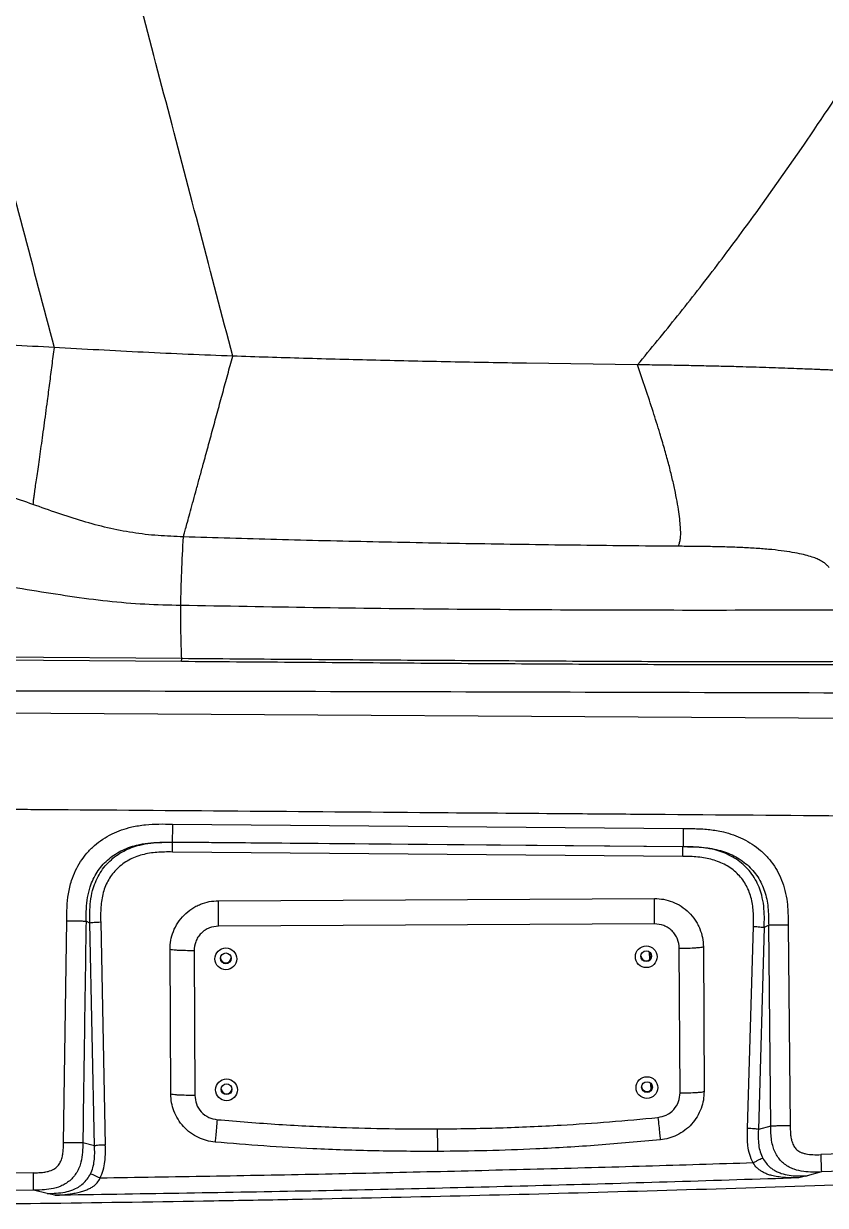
# Model space of a CAD drawing. Extents: x -50 to 17, y -20 to 123.
# Drawn here: x -9.62 to 2.58, y -1.83 to 16.16 of the extents above; entities that cross this region are included whole.
import ezdxf

# ---------------------------------------------------------------- set-up
doc = ezdxf.new("R2010")
doc.units = 0
doc.header["$MEASUREMENT"] = 0
doc.layers.add('GEOMETRY', color=2, linetype='Continuous', lineweight=25)

# ---------------------------------------------------------------- blocks, each defined once
blk = doc.blocks.new('2026 FREEFLOW AZURE')
at = {"layer": 'GEOMETRY'}
for p, q in [((17.97, -63.853), (18.697, -62.822)), ((16.165, -66.166), (14.475, -66.142)), ((9.224, -70.682), (4.613, -70.651)), ((9.227, -70.638), (4.617, -70.602)), ((9.224, -70.682), (9.227, -70.638)), ((19.756, -71.551), (6.153, -71.466)), ((9.086, -73.156), (16.861, -73.223)), ((9.084, -73.431), (16.858, -73.499)), ((9.087, -73.433), (9.084, -73.431)), ((16.855, -73.5), (9.087, -73.433)), ((16.858, -73.499), (16.855, -73.5)), ((16.853, -73.648), (9.086, -73.581)), ((9.786, -74.323), (16.424, -74.289)), ((7.428, -78.006), (7.477, -74.627)), ((7.831, -74.664), (7.771, -74.632)), ((7.901, -78.054), (7.831, -74.664)), ((7.994, -74.651), (8.064, -78.041)), ((16.426, -74.675), (9.787, -74.708)), ((17.84, -77.789), (17.929, -74.715)), ((18.093, -74.729), (18.005, -77.803)), ((18.162, -74.697), (18.093, -74.729)), ((18.193, -77.752), (18.162, -74.697)), ((18.459, -74.694), (18.49, -77.749)), ((9.061, -77.266), (9.05, -75.063)), ((9.415, -75.083), (9.427, -77.286)), ((16.344, -75.1), (16.346, -75.22)), ((16.355, -75.108), (16.356, -75.212)), ((16.813, -77.249), (16.802, -75.045)), ((17.168, -75.022), (17.179, -77.225)), ((16.365, -77.101), (16.366, -77.204)), ((16.376, -77.113), (16.376, -77.191)), ((18.193, -77.752), (18.005, -77.803)), ((7.901, -78.054), (7.722, -78.01)), ((19.534, -78.167), (18.955, -78.187)), ((6.969, -78.464), (6.384, -78.471)), ((18.722, -78.516), (18.62, -78.542)), ((18.722, -78.516), (18.746, -78.51)), ((18.964, -78.451), (18.746, -78.51)), ((19.544, -78.431), (18.964, -78.451)), ((6.973, -78.728), (6.387, -78.735)), ((7.18, -78.779), (6.973, -78.728)), ((7.297, -78.806), (7.18, -78.779))]:
    blk.add_line(p, q, dxfattribs=at)
for centre, radius in [((9.9, -75.208), 0.166), ((9.899, -75.2), 0.0819), ((16.299, -75.175), 0.166), ((16.299, -75.167), 0.0819), ((9.91, -77.2), 0.166), ((9.91, -77.192), 0.0819), ((16.309, -77.167), 0.166), ((16.31, -77.159), 0.0819)]:
    blk.add_circle(centre, radius, dxfattribs=at)
for centre, start, end in [((16.299, -75.154), 184.2434, 354.7637), ((9.899, -75.186), 184.2434, 354.7637), ((16.31, -77.146), 185.3174, 359.3176), ((9.91, -77.179), 184.2398, 354.7675)]:
    blk.add_arc(centre, 0.082, start, end, dxfattribs=at)
for points, knots in [([(0, 0), (0.2, 0), (1.2, 0), (3.8, -0.01), (7.8, -0.05), (12.283, -0.131), (16.448, -0.238), (19.868, -0.349), (22.86, -0.472), (24.742, -0.55), (25.942, -0.619), (26.46, -0.669), (26.975, -0.744), (27.482, -0.852), (28.013, -1.014), (28.561, -1.238), (29.121, -1.522), (29.656, -1.852), (30.162, -2.225), (30.633, -2.641), (31.068, -3.094), (31.464, -3.582), (31.817, -4.099), (32.121, -4.642), (32.364, -5.168), (32.552, -5.672), (32.692, -6.148), (32.8, -6.632), (32.881, -7.123), (32.976, -8.136), (33.057, -9.673), (33.147, -11.733), (33.205, -13.793), (33.25, -15.855), (33.301, -18.087), (33.347, -20.061), (33.387, -22.206), (33.416, -23.922), (33.439, -25.639), (33.459, -27.355), (33.488, -30.359), (33.51, -34.65), (33.514, -38.941), (33.512, -42.374), (33.506, -44.949), (33.494, -47.523), (33.475, -50.098), (33.439, -53.531), (33.374, -57.822), (33.275, -62.112), (33.172, -65.543), (33.077, -68.116), (33.005, -70.005), (32.937, -71.208), (32.889, -71.727), (32.817, -72.243), (32.715, -72.752), (32.564, -73.287), (32.354, -73.841), (32.084, -74.411), (31.769, -74.956), (31.409, -75.473), (31.006, -75.956), (30.564, -76.405), (30.085, -76.815), (29.608, -77.159), (29.143, -77.444), (28.696, -77.677), (28.233, -77.88), (27.759, -78.05), (27.271, -78.186), (26.772, -78.283), (26.264, -78.347), (25.753, -78.387), (25.241, -78.411), (24.728, -78.428), (23.356, -78.482), (22.156, -78.534), (21.126, -78.579)], [0, 0, 0, 0, 0.005165, 0.025824, 0.067143, 0.108463, 0.141599, 0.174735, 0.196825, 0.218915, 0.223384, 0.227868, 0.232345, 0.236808, 0.241259, 0.246652, 0.252064, 0.257477, 0.26287, 0.268262, 0.273674, 0.279085, 0.284477, 0.289814, 0.295151, 0.299409, 0.303679, 0.307955, 0.312231, 0.316492, 0.334233, 0.351976, 0.369722, 0.38747, 0.405216, 0.427379, 0.43846, 0.460622, 0.471703, 0.482785, 0.504947, 0.549272, 0.593597, 0.615759, 0.637922, 0.660084, 0.682247, 0.704409, 0.748736, 0.793062, 0.815225, 0.837388, 0.85955, 0.864025, 0.868513, 0.872996, 0.877466, 0.881926, 0.88733, 0.892753, 0.898176, 0.903579, 0.908986, 0.914412, 0.919839, 0.925246, 0.929573, 0.933916, 0.938263, 0.942603, 0.946927, 0.951323, 0.955721, 0.960131, 0.964551, 0.968972, 0.973383, 1, 1, 1, 1]), ([(0, -0.208), (1.316, -0.211), (3.953, -0.217), (7.913, -0.262), (11.88, -0.331), (15.688, -0.424), (19.331, -0.539), (21.853, -0.637), (23.417, -0.705), (24.026, -0.732), (24.639, -0.761), (25.264, -0.79), (25.845, -0.82), (26.378, -0.856), (26.854, -0.922), (27.324, -1.023), (27.787, -1.159), (28.271, -1.34), (28.773, -1.572), (29.287, -1.861), (29.776, -2.192), (30.236, -2.56), (30.664, -2.965), (31.059, -3.403), (31.416, -3.872), (31.735, -4.369), (32.012, -4.891), (32.248, -5.433), (32.44, -5.992), (32.579, -6.544), (32.673, -7.095), (32.721, -7.637), (32.753, -8.179), (32.777, -8.712), (32.801, -9.242), (32.824, -9.773), (32.859, -10.616), (32.903, -11.767), (32.968, -13.608), (33.036, -15.827), (33.12, -19.106), (33.198, -23.066), (33.259, -27.727), (33.293, -32.405), (33.306, -37.094), (33.306, -41.782), (33.294, -46.471), (33.26, -51.162), (33.207, -55.22), (33.145, -58.645), (33.082, -61.447), (33.004, -64.254), (32.911, -67.074), (32.827, -69.154), (32.768, -70.492), (32.738, -71.083), (32.697, -71.675), (32.614, -72.264), (32.482, -72.839), (32.303, -73.401), (32.08, -73.943), (31.817, -74.468), (31.511, -74.969), (31.165, -75.446), (30.78, -75.894), (30.361, -76.308), (29.91, -76.688), (29.43, -77.029), (28.924, -77.329), (28.395, -77.588), (27.847, -77.805), (27.307, -77.964), (26.783, -78.072), (26.281, -78.133), (25.772, -78.164), (25.263, -78.191), (24.755, -78.215), (24.254, -78.238), (23.92, -78.253), (23.753, -78.261)], [0, 0, 0, 0, 0.034975, 0.070062, 0.105239, 0.140413, 0.171289, 0.202076, 0.207489, 0.212892, 0.218283, 0.2238, 0.229514, 0.233745, 0.237996, 0.242255, 0.246524, 0.250789, 0.255985, 0.261212, 0.26643, 0.271646, 0.276863, 0.28208, 0.287298, 0.292517, 0.297737, 0.303, 0.308209, 0.31342, 0.318099, 0.323062, 0.327854, 0.332542, 0.337239, 0.341947, 0.346668, 0.359651, 0.372571, 0.395618, 0.418635, 0.459724, 0.500891, 0.542493, 0.584052, 0.625473, 0.667076, 0.70867, 0.750118, 0.774913, 0.799719, 0.824588, 0.849529, 0.874703, 0.879904, 0.885108, 0.890443, 0.895674, 0.900889, 0.906104, 0.911319, 0.916463, 0.921681, 0.926901, 0.932118, 0.937335, 0.942552, 0.947769, 0.952975, 0.95817, 0.963395, 0.968628, 0.973105, 0.977578, 0.982078, 0.986651, 0.991124, 0.995571, 1, 1, 1, 1]), ([(0, -0.467), (1.318, -0.47), (3.958, -0.476), (7.923, -0.521), (11.895, -0.591), (15.708, -0.684), (19.354, -0.799), (21.82, -0.895), (23.269, -0.958), (23.71, -0.977), (24.148, -0.997), (24.573, -1.017), (24.993, -1.037), (25.421, -1.057), (25.874, -1.082), (26.335, -1.113), (26.798, -1.175), (27.252, -1.272), (27.698, -1.402), (28.165, -1.577), (28.651, -1.801), (29.148, -2.08), (29.62, -2.399), (30.064, -2.755), (30.478, -3.146), (30.859, -3.569), (31.204, -4.022), (31.511, -4.5), (31.778, -5.004), (32.005, -5.526), (32.191, -6.064), (32.325, -6.597), (32.415, -7.127), (32.462, -7.648), (32.493, -8.179), (32.518, -8.715), (32.542, -9.251), (32.565, -9.787), (32.593, -10.467), (32.626, -11.292), (32.661, -12.262), (32.714, -13.775), (32.777, -15.833), (32.861, -19.117), (32.939, -23.085), (32.997, -27.53), (33.03, -31.771), (33.044, -35.79), (33.047, -39.801), (33.043, -43.8), (33.026, -47.812), (32.992, -51.825), (32.941, -55.67), (32.872, -59.342), (32.787, -62.85), (32.679, -66.364), (32.578, -68.912), (32.509, -70.481), (32.479, -71.07), (32.439, -71.645), (32.36, -72.211), (32.233, -72.766), (32.061, -73.309), (31.845, -73.834), (31.59, -74.342), (31.294, -74.827), (30.96, -75.287), (30.588, -75.719), (30.183, -76.119), (29.748, -76.485), (29.284, -76.814), (28.795, -77.104), (28.285, -77.353), (27.756, -77.562), (27.237, -77.714), (26.733, -77.817), (26.244, -77.876), (25.746, -77.906), (25.244, -77.932), (24.742, -77.956), (24.243, -77.979), (23.909, -77.994), (23.742, -78.002)], [0, 0, 0, 0, 0.03527, 0.070652, 0.106128, 0.141599, 0.172731, 0.203759, 0.20765, 0.211535, 0.21558, 0.219378, 0.222919, 0.226854, 0.230847, 0.235057, 0.239207, 0.243337, 0.247474, 0.25162, 0.256695, 0.261774, 0.26685, 0.271924, 0.276999, 0.282072, 0.28714, 0.292209, 0.297275, 0.302376, 0.307435, 0.312498, 0.31707, 0.32179, 0.326508, 0.331303, 0.336135, 0.340869, 0.345665, 0.354357, 0.362978, 0.371634, 0.394867, 0.418077, 0.459554, 0.501089, 0.537051, 0.573067, 0.608669, 0.644385, 0.680112, 0.716024, 0.751799, 0.783032, 0.814317, 0.845722, 0.877124, 0.882546, 0.887766, 0.892894, 0.897975, 0.903048, 0.908117, 0.913191, 0.918234, 0.923303, 0.928382, 0.933455, 0.938529, 0.943602, 0.94867, 0.953731, 0.958788, 0.963859, 0.968921, 0.973257, 0.977609, 0.982077, 0.986625, 0.991051, 0.99553, 1, 1, 1, 1]), ([(0, -1.386), (1.317, -1.389), (3.955, -1.395), (7.919, -1.44), (11.889, -1.509), (15.7, -1.602), (19.344, -1.718), (21.808, -1.814), (23.256, -1.876), (23.692, -1.896), (24.118, -1.915), (24.519, -1.934), (24.913, -1.952), (25.316, -1.971), (25.747, -1.995), (26.174, -2.021), (26.587, -2.071), (26.978, -2.151), (27.36, -2.259), (27.766, -2.407), (28.189, -2.598), (28.624, -2.837), (29.036, -3.111), (29.425, -3.418), (29.788, -3.755), (30.122, -4.12), (30.424, -4.511), (30.694, -4.924), (30.93, -5.36), (31.13, -5.813), (31.295, -6.279), (31.408, -6.709), (31.48, -7.1), (31.525, -7.458), (31.553, -7.834), (31.577, -8.234), (31.598, -8.697), (31.621, -9.209), (31.645, -9.764), (31.681, -10.617), (31.725, -11.774), (31.79, -13.614), (31.858, -15.832), (31.943, -19.116), (32.021, -23.085), (32.071, -26.941), (32.098, -29.999), (32.112, -32.255), (32.121, -34.497), (32.126, -36.728), (32.128, -38.959), (32.128, -41.191), (32.124, -43.498), (32.116, -45.881), (32.103, -48.351), (32.082, -50.828), (32.055, -53.3), (32.014, -56.111), (31.956, -59.266), (31.871, -62.772), (31.762, -66.279), (31.666, -68.771), (31.6, -70.248), (31.579, -70.693), (31.555, -71.115), (31.527, -71.505), (31.481, -71.881), (31.412, -72.245), (31.321, -72.604), (31.195, -72.996), (31.024, -73.417), (30.805, -73.862), (30.549, -74.287), (30.261, -74.689), (29.94, -75.067), (29.59, -75.416), (29.213, -75.737), (28.811, -76.025), (28.388, -76.279), (27.945, -76.498), (27.49, -76.681), (27.045, -76.815), (26.615, -76.905), (26.185, -76.959), (25.724, -76.988), (25.234, -77.013), (24.734, -77.037), (24.231, -77.061), (23.896, -77.076), (23.729, -77.083)], [0, 0, 0, 0, 0.036172, 0.072469, 0.108864, 0.145249, 0.177177, 0.208996, 0.212993, 0.216989, 0.220986, 0.224682, 0.22802, 0.231832, 0.235765, 0.239878, 0.243569, 0.247192, 0.250816, 0.254476, 0.259042, 0.263562, 0.26809, 0.27262, 0.277151, 0.281679, 0.286196, 0.290709, 0.295224, 0.299786, 0.304294, 0.308789, 0.311988, 0.315218, 0.31869, 0.322333, 0.326216, 0.331427, 0.336423, 0.341463, 0.354873, 0.36822, 0.392034, 0.415846, 0.458443, 0.501082, 0.52176, 0.542436, 0.563059, 0.583337, 0.603705, 0.624336, 0.644659, 0.667073, 0.689798, 0.712494, 0.735121, 0.75769, 0.789716, 0.821799, 0.853996, 0.886096, 0.890316, 0.894596, 0.898329, 0.901932, 0.905336, 0.908724, 0.912102, 0.915487, 0.920033, 0.924576, 0.929101, 0.93363, 0.93816, 0.942688, 0.947211, 0.951731, 0.956254, 0.960773, 0.965274, 0.96971, 0.973502, 0.977331, 0.981628, 0.986186, 0.990786, 0.995393, 1, 1, 1, 1]), ([(23.717, -76.815), (23.874, -76.807), (24.194, -76.793), (24.683, -76.77), (25.175, -76.747), (25.629, -76.724), (26.043, -76.698), (26.426, -76.662), (26.808, -76.593), (27.201, -76.491), (27.601, -76.351), (28.006, -76.172), (28.396, -75.965), (28.767, -75.729), (29.12, -75.466), (29.451, -75.177), (29.76, -74.864), (30.044, -74.528), (30.301, -74.172), (30.532, -73.798), (30.733, -73.405), (30.918, -72.973), (31.075, -72.503), (31.193, -71.997), (31.261, -71.487), (31.295, -70.977), (31.324, -70.414), (31.351, -69.8), (31.38, -69.132), (31.414, -68.291), (31.453, -67.28), (31.495, -66.102), (31.556, -64.277), (31.626, -61.802), (31.717, -57.862), (31.794, -53.101), (31.835, -48.432), (31.852, -44.692), (31.858, -41.876), (31.859, -39.056), (31.857, -36.216), (31.849, -33.368), (31.833, -30.52), (31.804, -27.124), (31.753, -23.187), (31.666, -18.71), (31.58, -15.477), (31.515, -13.483), (31.49, -12.728), (31.463, -11.972), (31.434, -11.203), (31.407, -10.51), (31.382, -9.9), (31.36, -9.39), (31.338, -8.889), (31.315, -8.392), (31.288, -7.894), (31.253, -7.415), (31.186, -6.96), (31.087, -6.531), (30.955, -6.111), (30.791, -5.705), (30.601, -5.311), (30.382, -4.932), (30.133, -4.569), (29.857, -4.227), (29.557, -3.906), (29.232, -3.608), (28.887, -3.337), (28.521, -3.091), (28.137, -2.874), (27.738, -2.687), (27.325, -2.529), (26.915, -2.411), (26.511, -2.331), (26.121, -2.287), (25.729, -2.263), (25.341, -2.242), (24.973, -2.224), (24.644, -2.209), (24.36, -2.195), (24.088, -2.183), (23.809, -2.17), (23.514, -2.157), (23.217, -2.144), (22.919, -2.131), (22.622, -2.118), (21.182, -2.058), (18.728, -1.965), (15.258, -1.86), (11.702, -1.775), (7.935, -1.709), (3.964, -1.664), (1.32, -1.658), (0, -1.654)], [0, 0, 0, 0, 0.004355, 0.0088678, 0.0135594, 0.0179873, 0.0214455, 0.0250363, 0.0286212, 0.0321955, 0.0362508, 0.0403553, 0.0444156, 0.0484687, 0.0525218, 0.0565745, 0.0606268, 0.0646788, 0.0687273, 0.0727759, 0.0768496, 0.0809363, 0.0857442, 0.090551, 0.0953032, 0.099978, 0.1046806, 0.1108995, 0.1170014, 0.1231868, 0.134188, 0.1450095, 0.1558209, 0.1847242, 0.2135363, 0.2649145, 0.3164939, 0.3427711, 0.3684278, 0.3944583, 0.4208032, 0.4470351, 0.4732841, 0.4996492, 0.5410289, 0.5822663, 0.6235788, 0.6305383, 0.6375025, 0.6444696, 0.6514822, 0.6588093, 0.663659, 0.6683774, 0.6729577, 0.6775296, 0.6821363, 0.6867577, 0.690821, 0.6948735, 0.6989316, 0.7029798, 0.7069854, 0.7110341, 0.7150875, 0.7191413, 0.7231951, 0.7272484, 0.7313011, 0.7353567, 0.7394175, 0.7435001, 0.7475585, 0.7516311, 0.7553006, 0.758933, 0.7625005, 0.7661651, 0.76968, 0.7727035, 0.7752709, 0.7775577, 0.7802422, 0.7829892, 0.7857364, 0.7884837, 0.7912314, 0.7939794, 0.8283813, 0.8591954, 0.8900723, 0.9268238, 0.963473, 1, 1, 1, 1]), ([(0, -1.861), (1.725, -1.866), (5.181, -1.877), (10.372, -1.952), (14.98, -2.057), (18.993, -2.181), (21.384, -2.273), (22.746, -2.33), (23.082, -2.345), (23.417, -2.359), (23.751, -2.374), (24.036, -2.387), (24.264, -2.398), (24.436, -2.406), (24.603, -2.414), (24.784, -2.422), (24.984, -2.432), (25.288, -2.446), (25.682, -2.467), (26.161, -2.496), (26.632, -2.559), (27.093, -2.671), (27.53, -2.823), (27.941, -3.007), (28.325, -3.214), (28.691, -3.45), (29.037, -3.715), (29.362, -4.005), (29.664, -4.319), (29.94, -4.656), (30.188, -5.013), (30.408, -5.387), (30.598, -5.777), (30.76, -6.18), (30.891, -6.598), (30.989, -7.029), (31.05, -7.469), (31.082, -7.911), (31.106, -8.352), (31.129, -8.841), (31.153, -9.381), (31.178, -9.98), (31.206, -10.654), (31.234, -11.388), (31.264, -12.174), (31.291, -12.95), (31.339, -14.387), (31.401, -16.485), (31.486, -19.964), (31.563, -24.17), (31.609, -28.194), (31.631, -31.311), (31.642, -33.514), (31.649, -35.718), (31.652, -37.924), (31.652, -40.119), (31.651, -42.295), (31.646, -44.406), (31.638, -46.47), (31.626, -48.493), (31.609, -50.519), (31.588, -52.54), (31.562, -54.558), (31.52, -57.186), (31.455, -60.428), (31.377, -63.335), (31.316, -65.298), (31.281, -66.312), (31.244, -67.332), (31.205, -68.359), (31.162, -69.39), (31.125, -70.225), (31.094, -70.859), (31.067, -71.291), (31.026, -71.72), (30.949, -72.145), (30.839, -72.564), (30.694, -72.976), (30.518, -73.376), (30.314, -73.763), (30.08, -74.13), (29.819, -74.478), (29.532, -74.805), (29.22, -75.109), (28.885, -75.388), (28.53, -75.639), (28.155, -75.863), (27.763, -76.058), (27.357, -76.222), (26.94, -76.351), (26.512, -76.442), (26.077, -76.49), (25.643, -76.516), (25.202, -76.539), (24.757, -76.56), (24.313, -76.581), (23.006, -76.641), (21.849, -76.687), (20.835, -76.728)], [0, 0, 0, 0, 0.0467676, 0.0937399, 0.1407829, 0.1717562, 0.2026327, 0.2056718, 0.2087104, 0.2117488, 0.2147869, 0.2177714, 0.2194813, 0.2209785, 0.2224301, 0.2240312, 0.2258794, 0.2278679, 0.2322928, 0.2365817, 0.2408661, 0.2451535, 0.2494335, 0.2533964, 0.2573333, 0.2612704, 0.2652017, 0.2691338, 0.2730666, 0.2769991, 0.280931, 0.2848597, 0.2887516, 0.2926847, 0.2966164, 0.3006311, 0.3046672, 0.308634, 0.3126464, 0.3166494, 0.3219005, 0.3273242, 0.3328992, 0.3402021, 0.3472281, 0.3542394, 0.3612471, 0.3862304, 0.4111479, 0.4556374, 0.5003078, 0.520275, 0.5401718, 0.560064, 0.5800227, 0.6000011, 0.619588, 0.6390389, 0.6572429, 0.6755838, 0.6938966, 0.7121709, 0.730411, 0.7486313, 0.7834306, 0.8183417, 0.8275072, 0.8366788, 0.8458607, 0.8551923, 0.8645401, 0.8738682, 0.8778452, 0.8817623, 0.8856075, 0.8895279, 0.8934413, 0.8973621, 0.9013477, 0.9052879, 0.9092143, 0.9131431, 0.9170741, 0.9210056, 0.9249374, 0.928869, 0.9328001, 0.9367726, 0.9407322, 0.9446618, 0.9485984, 0.9525748, 0.9565052, 0.9604014, 0.9645377, 0.9685987, 0.9724583, 1, 1, 1, 1]), ([(20.824, -76.455), (20.893, -76.452), (21.042, -76.446), (21.283, -76.437), (21.541, -76.427), (21.8, -76.416), (22.071, -76.405), (22.371, -76.393), (22.695, -76.379), (22.986, -76.366), (23.227, -76.356), (23.437, -76.347), (23.657, -76.337), (23.902, -76.326), (24.17, -76.314), (24.437, -76.301), (24.665, -76.29), (24.837, -76.282), (24.974, -76.276), (25.106, -76.27), (25.221, -76.264), (25.314, -76.259), (25.383, -76.256), (25.452, -76.252), (25.52, -76.248), (25.582, -76.244), (25.679, -76.239), (25.803, -76.232), (25.959, -76.222), (26.106, -76.21), (26.251, -76.195), (26.49, -76.164), (26.819, -76.1), (27.234, -75.976), (27.634, -75.816), (28.018, -75.626), (28.381, -75.41), (28.724, -75.166), (29.048, -74.896), (29.349, -74.601), (29.625, -74.283), (29.876, -73.945), (30.099, -73.587), (30.294, -73.212), (30.46, -72.823), (30.595, -72.424), (30.68, -72.085), (30.731, -71.81), (30.761, -71.603), (30.783, -71.394), (30.799, -71.189), (30.813, -70.977), (30.825, -70.77), (30.836, -70.549), (30.845, -70.35), (30.854, -70.162), (30.861, -69.999), (30.869, -69.835), (30.876, -69.669), (30.883, -69.5), (30.891, -69.329), (30.898, -69.156), (30.908, -68.916), (30.92, -68.615), (30.935, -68.254), (30.95, -67.859), (30.967, -67.421), (30.985, -66.947), (31.002, -66.478), (31.022, -65.888), (31.046, -65.169), (31.073, -64.314), (31.098, -63.469), (31.128, -62.418), (31.16, -61.155), (31.195, -59.652), (31.227, -58.117), (31.25, -56.889), (31.265, -55.978), (31.275, -55.393), (31.284, -54.804), (31.292, -54.211), (31.3, -53.613), (31.308, -53.01), (31.315, -52.404), (31.322, -51.814), (31.328, -51.241), (31.334, -50.685), (31.339, -50.13), (31.343, -49.591), (31.347, -49.067), (31.351, -48.553), (31.356, -47.894), (31.361, -47.086), (31.366, -46.125), (31.37, -45.145), (31.373, -44.147), (31.375, -43.163), (31.377, -42.201), (31.378, -41.064), (31.379, -39.712), (31.379, -38.174), (31.377, -36.646), (31.374, -35.137), (31.369, -33.635), (31.362, -32.13), (31.353, -30.632), (31.344, -29.449), (31.336, -28.598), (31.331, -28.07), (31.326, -27.545), (31.32, -27.023), (31.315, -26.504), (31.308, -25.988), (31.302, -25.475), (31.29, -24.606), (31.272, -23.39), (31.244, -21.741), (31.211, -20.03), (31.171, -18.26), (31.134, -16.813), (31.102, -15.651), (31.076, -14.756), (31.047, -13.838), (31.016, -12.925), (30.984, -12.01), (30.955, -11.235), (30.93, -10.596), (30.91, -10.107), (30.889, -9.625), (30.868, -9.126), (30.848, -8.675), (30.829, -8.284), (30.811, -7.962), (30.789, -7.655), (30.759, -7.346), (30.71, -7.045), (30.637, -6.708), (30.525, -6.339), (30.374, -5.946), (30.193, -5.566), (29.984, -5.201), (29.746, -4.854), (29.481, -4.526), (29.191, -4.22), (28.878, -3.938), (28.544, -3.681), (28.19, -3.452), (27.819, -3.251), (27.485, -3.103), (27.199, -2.997), (26.964, -2.924), (26.726, -2.864), (26.484, -2.816), (26.24, -2.783), (26.011, -2.762), (25.802, -2.749), (25.599, -2.737), (25.401, -2.726), (25.195, -2.715), (24.999, -2.706), (24.735, -2.693), (24.412, -2.679), (24.007, -2.66), (23.598, -2.641), (23.173, -2.622), (22.582, -2.597), (21.809, -2.565), (20.866, -2.527), (19.927, -2.492), (18.553, -2.443), (16.722, -2.384), (14.446, -2.321), (12.113, -2.266), (9.73, -2.22), (7.279, -2.182), (4.825, -2.155), (2.396, -2.138), (0.793, -2.136), (0, -2.134)], [0, 0, 0, 0, 0.0018774, 0.0040745, 0.0065914, 0.0089445, 0.0111591, 0.0139903, 0.0171692, 0.0200213, 0.0219458, 0.023762, 0.0257582, 0.0279584, 0.0304823, 0.0330747, 0.0352728, 0.0367154, 0.0377758, 0.0390288, 0.0403111, 0.0409469, 0.0415588, 0.0422089, 0.0428172, 0.0434322, 0.0439132, 0.04545, 0.0468478, 0.048172, 0.0494902, 0.0508247, 0.0547566, 0.0586411, 0.0626509, 0.0665072, 0.07034, 0.0741737, 0.07801, 0.0818421, 0.0856777, 0.0895094, 0.093338, 0.0971884, 0.1010524, 0.104876, 0.1086978, 0.1105906, 0.1125268, 0.1144031, 0.1163267, 0.1181536, 0.1202154, 0.1219888, 0.124203, 0.1256609, 0.1271386, 0.1286363, 0.1301538, 0.1316912, 0.1332485, 0.1348256, 0.1364226, 0.1398332, 0.1430545, 0.1462847, 0.1506387, 0.1550245, 0.1592509, 0.1634822, 0.1711397, 0.1789276, 0.1868461, 0.1942495, 0.2076633, 0.2213635, 0.2353502, 0.2496236, 0.2549132, 0.2602423, 0.2656109, 0.271019, 0.2764666, 0.2819538, 0.2874804, 0.2930466, 0.2980785, 0.3031423, 0.308238, 0.3132428, 0.3178733, 0.3225565, 0.3272925, 0.3358809, 0.3446377, 0.3535628, 0.3626562, 0.371918, 0.3804411, 0.3889425, 0.4030101, 0.4173689, 0.4309916, 0.4447687, 0.458598, 0.472046, 0.4859014, 0.4995289, 0.5043662, 0.5091761, 0.5139588, 0.5187142, 0.5234423, 0.5281431, 0.5328166, 0.5374628, 0.5518876, 0.5660429, 0.5825433, 0.598662, 0.6143992, 0.6221248, 0.6304075, 0.638891, 0.6472149, 0.6553793, 0.6639146, 0.6684097, 0.6728467, 0.6772929, 0.681597, 0.686494, 0.689612, 0.6923109, 0.6952894, 0.6980432, 0.700781, 0.7036266, 0.7074608, 0.7112951, 0.7151399, 0.71895, 0.7227759, 0.7266196, 0.7304516, 0.7342896, 0.7381304, 0.7419586, 0.7458009, 0.7496454, 0.7519168, 0.7541331, 0.7563741, 0.7586283, 0.7608574, 0.7631098, 0.7649229, 0.7665781, 0.7686493, 0.7703569, 0.7721972, 0.774018, 0.7775875, 0.7810269, 0.7850998, 0.7887914, 0.7926435, 0.8012712, 0.8099411, 0.8184288, 0.8269452, 0.8475116, 0.8684861, 0.8891715, 0.9112885, 0.933609, 0.9561836, 0.9783354, 1, 1, 1, 1]), ([(18.697, -62.822), (18.978, -62.405), (19.54, -61.571), (20.335, -60.289), (21.097, -58.989), (21.822, -57.672), (22.513, -56.34), (22.943, -55.439), (23.158, -54.99)], [0, 0, 0, 0, 0.1672101, 0.3344031, 0.5013061, 0.668041, 0.8343718, 1, 1, 1, 1]), ([(10.004, -66.034), (9.84, -65.408), (9.512, -64.157), (9.019, -62.28), (8.526, -60.403), (8.197, -59.152), (8.032, -58.525)], [0, 0, 0, 0, 0.250117, 0.499821, 0.74967, 1, 1, 1, 1]), ([(5.844, -60.42), (6.004, -61.029), (6.324, -62.247), (6.804, -64.074), (7.124, -65.292), (7.284, -65.902)], [0, 0, 0, 0, 0.333535, 0.666462, 1, 1, 1, 1]), ([(16.165, -66.166), (16.37, -65.918), (16.783, -65.419), (17.384, -64.648), (17.774, -64.119), (17.97, -63.853)], [0, 0, 0, 0, 0.3285265, 0.6619067, 1, 1, 1, 1]), ([(7.284, -65.902), (6.85, -65.879), (5.987, -65.834), (5.122, -65.823), (4.691, -65.817)], [0, 0, 0, 0, 0.501679, 1, 1, 1, 1]), ([(7.284, -65.902), (7.272, -65.993), (7.249, -66.175), (7.214, -66.446), (7.182, -66.691), (7.154, -66.908), (7.128, -67.097), (7.103, -67.278), (7.079, -67.449), (7.056, -67.61), (7.035, -67.757), (7.015, -67.891), (6.998, -68.007), (6.984, -68.106), (6.974, -68.184), (6.966, -68.243), (6.963, -68.275), (6.961, -68.291)], [0, 0, 0, 0, 0.0778947, 0.155222, 0.2317292, 0.2886094, 0.3451663, 0.4016516, 0.4584902, 0.5162503, 0.5756183, 0.6374403, 0.7026578, 0.7718085, 0.8450024, 0.9215325, 1, 1, 1, 1]), ([(10.004, -66.034), (9.551, -66.016), (8.643, -65.979), (7.737, -65.927), (7.284, -65.902)], [0, 0, 0, 0, 0.500199, 1, 1, 1, 1]), ([(9.253, -68.784), (9.259, -68.764), (9.269, -68.726), (9.291, -68.646), (9.321, -68.537), (9.359, -68.399), (9.402, -68.238), (9.451, -68.062), (9.502, -67.875), (9.56, -67.661), (9.627, -67.417), (9.701, -67.144), (9.776, -66.868), (9.852, -66.591), (9.928, -66.313), (9.979, -66.127), (10.004, -66.034)], [0, 0, 0, 0, 0.091885, 0.180227, 0.262627, 0.337986, 0.406643, 0.469554, 0.528309, 0.584195, 0.655792, 0.725549, 0.794429, 0.862876, 0.931318, 1, 1, 1, 1]), ([(14.475, -66.142), (14.089, -66.136), (13.326, -66.123), (12.194, -66.097), (11.089, -66.069), (10.363, -66.045), (10.004, -66.034)], [0, 0, 0, 0, 0.2590421, 0.5123158, 0.7594191, 1, 1, 1, 1]), ([(22.951, -66.763), (22.948, -66.759), (22.939, -66.751), (22.925, -66.737), (22.91, -66.722), (22.895, -66.71), (22.88, -66.698), (22.863, -66.685), (22.844, -66.672), (22.823, -66.661), (22.803, -66.65), (22.78, -66.64), (22.754, -66.63), (22.718, -66.618), (22.668, -66.604), (22.606, -66.59), (22.531, -66.576), (22.453, -66.563), (22.354, -66.548), (22.245, -66.532), (22.11, -66.512), (21.965, -66.491), (21.808, -66.469), (21.642, -66.447), (21.464, -66.424), (21.283, -66.402), (21.098, -66.382), (20.912, -66.363), (20.712, -66.344), (20.434, -66.321), (20.079, -66.296), (19.654, -66.271), (19.344, -66.256), (19.169, -66.248), (19.123, -66.246), (19.089, -66.245), (19.043, -66.243), (18.986, -66.241), (18.902, -66.237), (18.784, -66.232), (18.628, -66.226), (18.388, -66.217), (18.066, -66.206), (17.702, -66.195), (17.364, -66.187), (17.061, -66.18), (16.76, -66.174), (16.462, -66.169), (16.264, -66.167), (16.165, -66.166)], [0, 0, 0, 0, 0.007409, 0.019758, 0.031001, 0.040405, 0.049275, 0.059586, 0.072217, 0.081532, 0.091006, 0.101505, 0.112, 0.12249, 0.14234, 0.16217, 0.176859, 0.201254, 0.21652, 0.240335, 0.264107, 0.287873, 0.311595, 0.335917, 0.359871, 0.385646, 0.408327, 0.431958, 0.457002, 0.483406, 0.535253, 0.586528, 0.636784, 0.646402, 0.649135, 0.65322, 0.658648, 0.665411, 0.673497, 0.688849, 0.707393, 0.729081, 0.774159, 0.82201, 0.85828, 0.894185, 0.929732, 0.964944, 1, 1, 1, 1]), ([(16.783, -68.928), (16.79, -68.913), (16.804, -68.884), (16.817, -68.829), (16.824, -68.758), (16.822, -68.664), (16.813, -68.548), (16.796, -68.409), (16.769, -68.248), (16.734, -68.068), (16.69, -67.872), (16.637, -67.662), (16.575, -67.438), (16.497, -67.176), (16.401, -66.871), (16.287, -66.523), (16.206, -66.286), (16.165, -66.166)], [0, 0, 0, 0, 0.0708082, 0.1395356, 0.2059725, 0.2702094, 0.3323101, 0.3925, 0.4511372, 0.5087104, 0.5658136, 0.6231325, 0.6813175, 0.7409325, 0.823405, 0.9098143, 1, 1, 1, 1]), ([(6.961, -68.291), (6.838, -68.247), (6.591, -68.159), (6.218, -68.038), (5.839, -67.937), (5.455, -67.866), (5.067, -67.83), (4.807, -67.828), (4.678, -67.827)], [0, 0, 0, 0, 0.169985, 0.339338, 0.507297, 0.673155, 0.837192, 1, 1, 1, 1]), ([(9.253, -68.784), (9.124, -68.779), (8.865, -68.769), (8.479, -68.725), (8.096, -68.65), (7.717, -68.548), (7.339, -68.425), (7.088, -68.335), (6.961, -68.291)], [0, 0, 0, 0, 0.161646, 0.324596, 0.489011, 0.656536, 0.827296, 1, 1, 1, 1]), ([(9.214, -69.828), (9.217, -69.661), (9.224, -69.326), (9.243, -68.964), (9.253, -68.784)], [0, 0, 0, 0, 0.500134, 1, 1, 1, 1]), ([(16.783, -68.928), (16.254, -68.923), (15.208, -68.913), (13.659, -68.891), (12.151, -68.862), (10.686, -68.828), (9.726, -68.798), (9.253, -68.784)], [0, 0, 0, 0, 0.210676, 0.416585, 0.617112, 0.811737, 1, 1, 1, 1]), ([(19.085, -69.253), (19.075, -69.242), (19.053, -69.218), (19.011, -69.181), (18.956, -69.146), (18.886, -69.113), (18.802, -69.083), (18.696, -69.054), (18.563, -69.026), (18.401, -69), (18.212, -68.978), (17.999, -68.961), (17.767, -68.947), (17.525, -68.938), (17.277, -68.933), (17.03, -68.93), (16.865, -68.928), (16.783, -68.928)], [0, 0, 0, 0, 0.067963, 0.139777, 0.216321, 0.275982, 0.337142, 0.399638, 0.463191, 0.528114, 0.593801, 0.660107, 0.727525, 0.795818, 0.864298, 0.932435, 1, 1, 1, 1]), ([(9.214, -69.828), (9.031, -69.824), (8.659, -69.816), (8.095, -69.769), (7.523, -69.693), (6.946, -69.6), (6.37, -69.509), (5.797, -69.438), (5.233, -69.402), (4.861, -69.401), (4.678, -69.401)], [0, 0, 0, 0, 0.120407, 0.24467, 0.371705, 0.500245, 0.628662, 0.75555, 0.879661, 1, 1, 1, 1]), ([(19.684, -69.897), (18.962, -69.9), (17.529, -69.904), (15.397, -69.901), (13.3, -69.888), (11.243, -69.865), (9.886, -69.84), (9.214, -69.828)], [0, 0, 0, 0, 0.206876, 0.410635, 0.610976, 0.80756, 1, 1, 1, 1]), ([(9.227, -70.638), (9.223, -70.51), (9.214, -70.253), (9.214, -69.97), (9.214, -69.828)], [0, 0, 0, 0, 0.499961, 1, 1, 1, 1]), ([(20.02, -70.724), (19.805, -70.726), (19.363, -70.73), (18.685, -70.732), (17.978, -70.733), (17.25, -70.732), (16.506, -70.73), (15.748, -70.727), (14.98, -70.723), (13.916, -70.717), (12.554, -70.707), (10.893, -70.695), (9.781, -70.687), (9.224, -70.682)], [0, 0, 0, 0, 0.059767, 0.12283, 0.188446, 0.256029, 0.325122, 0.395381, 0.466556, 0.538466, 0.690975, 0.845228, 1, 1, 1, 1]), ([(20.017, -70.677), (19.802, -70.679), (19.361, -70.683), (18.684, -70.686), (17.978, -70.687), (17.251, -70.686), (16.507, -70.685), (15.749, -70.682), (14.982, -70.678), (13.919, -70.672), (12.556, -70.663), (10.896, -70.651), (9.784, -70.642), (9.227, -70.638)], [0, 0, 0, 0, 0.059668, 0.122667, 0.188246, 0.25581, 0.324898, 0.395163, 0.466349, 0.538277, 0.690836, 0.845155, 1, 1, 1, 1]), ([(19.913, -71.164), (17.489, -71.157), (12.62, -71.142), (7.751, -71.133), (5.306, -71.129)], [0, 0, 0, 0, 0.497872, 1, 1, 1, 1]), ([(19.267, -73.033), (18.246, -73.025), (16.836, -73.014), (14.759, -72.998), (11.734, -72.974), (8.964, -72.952), (6.846, -72.936), (6.695, -72.935), (6.679, -72.935)], [0, 0, 0, 0, 0.243329, 0.336057, 0.495057, 0.964172, 0.996175, 1, 1, 1, 1]), ([(7.477, -74.627), (7.478, -74.559), (7.48, -74.423), (7.499, -74.217), (7.543, -74.029), (7.608, -73.864), (7.686, -73.724), (7.783, -73.595), (7.896, -73.481), (8.025, -73.384), (8.164, -73.304), (8.313, -73.242), (8.482, -73.193), (8.673, -73.163), (8.88, -73.153), (9.017, -73.155), (9.086, -73.156)], [0, 0, 0, 0, 0.080821, 0.162327, 0.24536, 0.309324, 0.372242, 0.435906, 0.499742, 0.562995, 0.627168, 0.689625, 0.753908, 0.836816, 0.918224, 1, 1, 1, 1]), ([(9.086, -73.156), (9.086, -73.19), (9.085, -73.241), (9.085, -73.305), (9.084, -73.346), (9.084, -73.38), (9.084, -73.413), (9.084, -73.424), (9.084, -73.431)], [0, 0, 0, 0, 0.256249, 0.379457, 0.5, 0.620543, 0.743751, 1, 1, 1, 1]), ([(16.861, -73.223), (16.86, -73.258), (16.86, -73.308), (16.859, -73.372), (16.859, -73.414), (16.859, -73.447), (16.859, -73.481), (16.858, -73.491), (16.858, -73.499)], [0, 0, 0, 0, 0.256249, 0.379457, 0.5, 0.620543, 0.743751, 1, 1, 1, 1]), ([(16.861, -73.223), (16.863, -73.223), (16.871, -73.223), (16.895, -73.224), (16.926, -73.224), (16.961, -73.224), (16.986, -73.224), (17.019, -73.225), (17.062, -73.226), (17.113, -73.227), (17.181, -73.231), (17.266, -73.239), (17.37, -73.253), (17.491, -73.278), (17.626, -73.317), (17.774, -73.379), (17.912, -73.458), (18.04, -73.555), (18.154, -73.667), (18.251, -73.794), (18.33, -73.933), (18.391, -74.087), (18.432, -74.252), (18.448, -74.38), (18.453, -74.463), (18.455, -74.502), (18.457, -74.541), (18.458, -74.579), (18.458, -74.611), (18.459, -74.65), (18.459, -74.675), (18.459, -74.694)], [0, 0, 0, 0, 0.003065, 0.008922, 0.02901, 0.040227, 0.05018, 0.05887, 0.080719, 0.101093, 0.119998, 0.162026, 0.203463, 0.24499, 0.309261, 0.371749, 0.436044, 0.499256, 0.563266, 0.626847, 0.689904, 0.753817, 0.823888, 0.892578, 0.907562, 0.923269, 0.939703, 0.953816, 0.96962, 0.977328, 1, 1, 1, 1]), ([(7.771, -74.632), (7.772, -74.57), (7.774, -74.449), (7.791, -74.274), (7.827, -74.122), (7.878, -73.994), (7.937, -73.887), (8.01, -73.789), (8.097, -73.702), (8.194, -73.626), (8.302, -73.563), (8.418, -73.512), (8.555, -73.47), (8.714, -73.441), (8.896, -73.43), (9.02, -73.431), (9.084, -73.431)], [0, 0, 0, 0, 0.090249, 0.17485, 0.255949, 0.315436, 0.374391, 0.433265, 0.492406, 0.552076, 0.612406, 0.673574, 0.735702, 0.820304, 0.907649, 1, 1, 1, 1]), ([(7.831, -74.664), (7.83, -74.61), (7.828, -74.5), (7.837, -74.333), (7.865, -74.179), (7.91, -74.042), (7.968, -73.925), (8.041, -73.816), (8.13, -73.718), (8.231, -73.634), (8.343, -73.565), (8.463, -73.511), (8.601, -73.469), (8.755, -73.442), (8.922, -73.432), (9.032, -73.433), (9.087, -73.433)], [0, 0, 0, 0, 0.079171, 0.160997, 0.244496, 0.307893, 0.371728, 0.435837, 0.500065, 0.564291, 0.628358, 0.692143, 0.755476, 0.838846, 0.920492, 1, 1, 1, 1]), ([(9.086, -73.581), (9.086, -73.563), (9.086, -73.529), (9.086, -73.484), (9.087, -73.449), (9.087, -73.438), (9.087, -73.433)], [0, 0, 0, 0, 0.250002, 0.5, 0.749998, 1, 1, 1, 1]), ([(16.853, -73.648), (16.854, -73.631), (16.854, -73.596), (16.854, -73.551), (16.855, -73.516), (16.855, -73.506), (16.855, -73.5)], [0, 0, 0, 0, 0.250002, 0.5, 0.749998, 1, 1, 1, 1]), ([(18.093, -74.729), (18.095, -74.676), (18.098, -74.567), (18.09, -74.402), (18.062, -74.249), (18.018, -74.113), (17.961, -73.996), (17.888, -73.888), (17.8, -73.792), (17.699, -73.708), (17.588, -73.64), (17.47, -73.586), (17.333, -73.543), (17.181, -73.515), (17.016, -73.502), (16.908, -73.501), (16.855, -73.5)], [0, 0, 0, 0, 0.0792428, 0.1610793, 0.2446577, 0.3081532, 0.3720981, 0.4363268, 0.5006827, 0.5650086, 0.6291936, 0.6930545, 0.7564351, 0.8398597, 0.9215283, 1, 1, 1, 1]), ([(16.858, -73.499), (16.951, -73.5), (17.132, -73.501), (17.353, -73.536), (17.518, -73.587), (17.634, -73.638), (17.742, -73.701), (17.839, -73.776), (17.925, -73.863), (17.998, -73.959), (18.058, -74.065), (18.103, -74.178), (18.134, -74.299), (18.153, -74.425), (18.161, -74.559), (18.162, -74.65), (18.162, -74.697)], [0, 0, 0, 0, 0.1354709, 0.2639445, 0.3264499, 0.3879819, 0.448633, 0.5084721, 0.5676598, 0.626441, 0.6851668, 0.7443369, 0.8045206, 0.866466, 0.9309572, 1, 1, 1, 1]), ([(9.086, -73.581), (9.046, -73.58), (8.967, -73.58), (8.851, -73.585), (8.737, -73.598), (8.626, -73.622), (8.521, -73.656), (8.421, -73.703), (8.329, -73.761), (8.246, -73.831), (8.174, -73.91), (8.114, -73.999), (8.066, -74.096), (8.031, -74.199), (8.008, -74.307), (7.996, -74.419), (7.992, -74.534), (7.993, -74.612), (7.994, -74.651)], [0, 0, 0, 0, 0.0665984, 0.1315316, 0.1955426, 0.2585437, 0.3213761, 0.3821585, 0.4431244, 0.5032565, 0.5631611, 0.6231971, 0.6829659, 0.7443189, 0.8062236, 0.8693892, 0.9340199, 1, 1, 1, 1]), ([(17.929, -74.715), (17.93, -74.677), (17.932, -74.6), (17.929, -74.486), (17.917, -74.376), (17.895, -74.269), (17.86, -74.167), (17.813, -74.072), (17.754, -73.984), (17.683, -73.906), (17.601, -73.836), (17.51, -73.778), (17.411, -73.731), (17.307, -73.696), (17.198, -73.671), (17.085, -73.656), (16.969, -73.649), (16.892, -73.648), (16.853, -73.648)], [0, 0, 0, 0, 0.066099, 0.130578, 0.193545, 0.255186, 0.316261, 0.375838, 0.435722, 0.495726, 0.556012, 0.617306, 0.678521, 0.741636, 0.803286, 0.869196, 0.93448, 1, 1, 1, 1]), ([(9.05, -75.063), (9.052, -75.017), (9.056, -74.924), (9.097, -74.787), (9.165, -74.656), (9.26, -74.538), (9.358, -74.457), (9.444, -74.406), (9.532, -74.366), (9.646, -74.331), (9.739, -74.325), (9.786, -74.323)], [0, 0, 0, 0, 0.119988, 0.239984, 0.368296, 0.499879, 0.629855, 0.694589, 0.760016, 0.880004, 1, 1, 1, 1]), ([(9.787, -74.708), (9.787, -74.664), (9.787, -74.575), (9.786, -74.467), (9.786, -74.392), (9.786, -74.344), (9.786, -74.33), (9.786, -74.323)], [0, 0, 0, 0, 0.278613, 0.557529, 0.706802, 0.854732, 1, 1, 1, 1]), ([(16.426, -74.675), (16.426, -74.63), (16.425, -74.541), (16.425, -74.433), (16.424, -74.359), (16.424, -74.31), (16.424, -74.296), (16.424, -74.289)], [0, 0, 0, 0, 0.278613, 0.557529, 0.706802, 0.854732, 1, 1, 1, 1]), ([(16.424, -74.289), (16.471, -74.291), (16.564, -74.296), (16.701, -74.336), (16.833, -74.403), (16.952, -74.498), (17.032, -74.596), (17.084, -74.682), (17.124, -74.77), (17.16, -74.883), (17.165, -74.976), (17.168, -75.022)], [0, 0, 0, 0, 0.119988, 0.239984, 0.368296, 0.499879, 0.629855, 0.694589, 0.760016, 0.880004, 1, 1, 1, 1]), ([(7.477, -74.627), (7.51, -74.628), (7.559, -74.629), (7.622, -74.63), (7.664, -74.63), (7.7, -74.631), (7.74, -74.631), (7.759, -74.632), (7.771, -74.632)], [0, 0, 0, 0, 0.2547, 0.378369, 0.5, 0.621631, 0.7453, 1, 1, 1, 1]), ([(7.771, -74.632), (7.763, -75.177), (7.746, -76.303), (7.73, -77.429), (7.722, -78.01)], [0, 0, 0, 0, 0.483982, 1, 1, 1, 1]), ([(7.994, -74.651), (7.977, -74.652), (7.942, -74.653), (7.894, -74.656), (7.854, -74.659), (7.839, -74.662), (7.831, -74.664)], [0, 0, 0, 0, 0.250002, 0.5, 0.749998, 1, 1, 1, 1]), ([(9.787, -74.708), (9.74, -74.714), (9.668, -74.722), (9.581, -74.769), (9.521, -74.817), (9.473, -74.877), (9.427, -74.964), (9.42, -75.036), (9.415, -75.083)], [0, 0, 0, 0, 0.239443, 0.369672, 0.5, 0.630227, 0.760557, 1, 1, 1, 1]), ([(16.802, -75.045), (16.797, -74.998), (16.788, -74.926), (16.741, -74.84), (16.693, -74.781), (16.633, -74.733), (16.546, -74.687), (16.473, -74.679), (16.426, -74.675)], [0, 0, 0, 0, 0.239443, 0.369672, 0.5, 0.630227, 0.760557, 1, 1, 1, 1]), ([(17.929, -74.715), (17.946, -74.716), (17.981, -74.717), (18.028, -74.72), (18.068, -74.725), (18.085, -74.728), (18.093, -74.729)], [0, 0, 0, 0, 0.250001, 0.5, 0.749999, 1, 1, 1, 1]), ([(18.459, -74.694), (18.426, -74.694), (18.362, -74.695), (18.27, -74.696), (18.202, -74.697), (18.175, -74.697), (18.162, -74.697)], [0, 0, 0, 0, 0.255042, 0.5, 0.744958, 1, 1, 1, 1]), ([(9.415, -75.083), (9.371, -75.083), (9.282, -75.083), (9.178, -75.079), (9.109, -75.074), (9.065, -75.069), (9.055, -75.065), (9.05, -75.063)], [0, 0, 0, 0, 0.278613, 0.557529, 0.706802, 0.854732, 1, 1, 1, 1]), ([(16.802, -75.045), (16.846, -75.045), (16.935, -75.044), (17.04, -75.039), (17.109, -75.033), (17.152, -75.028), (17.163, -75.024), (17.168, -75.022)], [0, 0, 0, 0, 0.278613, 0.557529, 0.706802, 0.854732, 1, 1, 1, 1]), ([(9.427, -77.286), (9.382, -77.286), (9.294, -77.286), (9.189, -77.282), (9.12, -77.277), (9.077, -77.272), (9.066, -77.268), (9.061, -77.266)], [0, 0, 0, 0, 0.278613, 0.557529, 0.706802, 0.854732, 1, 1, 1, 1]), ([(9.735, -77.997), (9.691, -77.99), (9.604, -77.978), (9.478, -77.93), (9.358, -77.859), (9.253, -77.764), (9.167, -77.652), (9.107, -77.527), (9.069, -77.398), (9.064, -77.31), (9.061, -77.266)], [0, 0, 0, 0, 0.120602, 0.241211, 0.370597, 0.5, 0.629386, 0.758789, 0.879391, 1, 1, 1, 1]), ([(9.427, -77.286), (9.431, -77.33), (9.442, -77.422), (9.519, -77.542), (9.633, -77.629), (9.723, -77.647), (9.767, -77.655)], [0, 0, 0, 0, 0.241288, 0.5, 0.758712, 1, 1, 1, 1]), ([(16.476, -77.621), (16.52, -77.612), (16.611, -77.594), (16.723, -77.505), (16.8, -77.385), (16.809, -77.293), (16.813, -77.249)], [0, 0, 0, 0, 0.2412874, 0.5, 0.7587126, 1, 1, 1, 1]), ([(17.179, -77.225), (17.177, -77.269), (17.173, -77.357), (17.136, -77.487), (17.077, -77.612), (16.992, -77.725), (16.888, -77.821), (16.77, -77.893), (16.643, -77.943), (16.556, -77.956), (16.513, -77.962)], [0, 0, 0, 0, 0.120601, 0.24121, 0.370597, 0.5, 0.629387, 0.75879, 0.879391, 1, 1, 1, 1]), ([(16.813, -77.249), (16.858, -77.248), (16.946, -77.247), (17.051, -77.242), (17.12, -77.237), (17.164, -77.231), (17.174, -77.227), (17.179, -77.225)], [0, 0, 0, 0, 0.2786127, 0.5575293, 0.706802, 0.8547322, 1, 1, 1, 1]), ([(9.767, -77.655), (9.763, -77.699), (9.755, -77.786), (9.746, -77.886), (9.74, -77.949), (9.736, -77.987), (9.735, -77.993), (9.735, -77.997)], [0, 0, 0, 0, 0.278613, 0.557529, 0.706802, 0.854732, 1, 1, 1, 1]), ([(9.767, -77.655), (10.08, -77.681), (10.705, -77.732), (11.577, -77.773), (12.383, -77.795), (12.876, -77.796), (13.123, -77.796)], [0, 0, 0, 0, 0.279901, 0.559853, 0.779884, 1, 1, 1, 1]), ([(13.123, -77.796), (13.436, -77.792), (14.064, -77.784), (14.936, -77.744), (15.741, -77.69), (16.231, -77.644), (16.476, -77.621)], [0, 0, 0, 0, 0.280126, 0.560127, 0.780075, 1, 1, 1, 1]), ([(16.476, -77.621), (16.481, -77.665), (16.49, -77.752), (16.5, -77.852), (16.507, -77.915), (16.511, -77.953), (16.512, -77.959), (16.513, -77.962)], [0, 0, 0, 0, 0.2786127, 0.5575293, 0.706802, 0.8547322, 1, 1, 1, 1]), ([(13.125, -78.139), (13.125, -78.134), (13.125, -78.124), (13.124, -78.066), (13.124, -77.992), (13.123, -77.9), (13.123, -77.831), (13.123, -77.796)], [0, 0, 0, 0, 0.184619, 0.373982, 0.561855, 0.780815, 1, 1, 1, 1]), ([(17.926, -78.313), (17.907, -78.271), (17.867, -78.188), (17.848, -78.08), (17.84, -78), (17.838, -77.947), (17.838, -77.895), (17.839, -77.842), (17.84, -77.808), (17.84, -77.789)], [0, 0, 0, 0, 0.257015, 0.511347, 0.605817, 0.707361, 0.806326, 0.89455, 1, 1, 1, 1]), ([(18.005, -77.803), (17.997, -77.801), (17.98, -77.798), (17.94, -77.794), (17.892, -77.79), (17.858, -77.789), (17.84, -77.789)], [0, 0, 0, 0, 0.250001, 0.5, 0.749999, 1, 1, 1, 1]), ([(18.005, -77.803), (18.004, -77.843), (18.001, -77.922), (18.008, -78.037), (18.028, -78.146), (18.058, -78.211), (18.073, -78.243)], [0, 0, 0, 0, 0.269261, 0.525087, 0.767792, 1, 1, 1, 1]), ([(18.49, -77.749), (18.458, -77.75), (18.394, -77.75), (18.301, -77.751), (18.233, -77.752), (18.207, -77.752), (18.193, -77.752)], [0, 0, 0, 0, 0.255042, 0.5, 0.744958, 1, 1, 1, 1]), ([(18.964, -78.451), (18.921, -78.452), (18.831, -78.455), (18.691, -78.448), (18.569, -78.421), (18.473, -78.379), (18.403, -78.334), (18.341, -78.276), (18.289, -78.208), (18.249, -78.131), (18.219, -78.042), (18.201, -77.945), (18.194, -77.846), (18.194, -77.782), (18.193, -77.752)], [0, 0, 0, 0, 0.105549, 0.22012, 0.343717, 0.409053, 0.476507, 0.545692, 0.616045, 0.686596, 0.75607, 0.844722, 0.926902, 1, 1, 1, 1]), ([(18.49, -77.749), (18.491, -77.777), (18.491, -77.83), (18.497, -77.904), (18.508, -77.964), (18.523, -78.009), (18.542, -78.053), (18.568, -78.093), (18.604, -78.125), (18.639, -78.146), (18.68, -78.163), (18.746, -78.181), (18.839, -78.19), (18.916, -78.188), (18.955, -78.187)], [0, 0, 0, 0, 0.107867, 0.206058, 0.2917, 0.343335, 0.392568, 0.477841, 0.526905, 0.578372, 0.637373, 0.702449, 0.844596, 1, 1, 1, 1]), ([(6.969, -78.464), (6.997, -78.464), (7.05, -78.462), (7.125, -78.456), (7.203, -78.442), (7.279, -78.414), (7.333, -78.372), (7.363, -78.334), (7.388, -78.291), (7.408, -78.234), (7.421, -78.161), (7.427, -78.087), (7.428, -78.034), (7.428, -78.006)], [0, 0, 0, 0, 0.109524, 0.204625, 0.29473, 0.416598, 0.516355, 0.559214, 0.604825, 0.708523, 0.793952, 0.891104, 1, 1, 1, 1]), ([(7.722, -78.01), (7.721, -78.056), (7.72, -78.155), (7.702, -78.28), (7.669, -78.383), (7.631, -78.458), (7.583, -78.526), (7.524, -78.585), (7.457, -78.632), (7.365, -78.679), (7.245, -78.712), (7.105, -78.726), (7.016, -78.727), (6.973, -78.728)], [0, 0, 0, 0, 0.1147505, 0.2437615, 0.3121658, 0.3816877, 0.4512363, 0.5199488, 0.5872487, 0.6527853, 0.7774177, 0.8933451, 1, 1, 1, 1]), ([(7.722, -78.01), (7.709, -78.01), (7.691, -78.01), (7.651, -78.009), (7.615, -78.009), (7.573, -78.008), (7.51, -78.007), (7.461, -78.007), (7.428, -78.006)], [0, 0, 0, 0, 0.2547002, 0.3783699, 0.5000009, 0.6216317, 0.745301, 1, 1, 1, 1]), ([(7.838, -78.481), (7.852, -78.449), (7.879, -78.386), (7.898, -78.28), (7.904, -78.169), (7.902, -78.093), (7.901, -78.054)], [0, 0, 0, 0, 0.233379, 0.476416, 0.732417, 1, 1, 1, 1]), ([(8.064, -78.041), (8.047, -78.041), (8.012, -78.042), (7.965, -78.045), (7.925, -78.049), (7.909, -78.052), (7.901, -78.054)], [0, 0, 0, 0, 0.250002, 0.5, 0.749998, 1, 1, 1, 1]), ([(7.986, -78.545), (8.003, -78.504), (8.038, -78.424), (8.056, -78.32), (8.063, -78.243), (8.066, -78.192), (8.066, -78.142), (8.065, -78.092), (8.065, -78.059), (8.064, -78.041)], [0, 0, 0, 0, 0.2551, 0.510722, 0.60498, 0.706872, 0.806299, 0.896869, 1, 1, 1, 1]), ([(13.125, -78.139), (12.808, -78.138), (12.174, -78.136), (11.292, -78.104), (10.479, -78.058), (9.983, -78.017), (9.735, -77.997)], [0, 0, 0, 0, 0.28013, 0.560132, 0.780079, 1, 1, 1, 1]), ([(16.513, -77.962), (16.198, -77.991), (15.567, -78.049), (14.686, -78.1), (13.872, -78.131), (13.374, -78.136), (13.125, -78.139)], [0, 0, 0, 0, 0.279905, 0.559858, 0.779887, 1, 1, 1, 1]), ([(18.073, -78.243), (18.065, -78.246), (18.05, -78.252), (18.014, -78.268), (17.972, -78.289), (17.941, -78.305), (17.926, -78.313)], [0, 0, 0, 0, 0.2500011, 0.5, 0.7499989, 1, 1, 1, 1]), ([(18.073, -78.243), (18.09, -78.27), (18.123, -78.323), (18.182, -78.38), (18.24, -78.421), (18.294, -78.45), (18.371, -78.48), (18.474, -78.504), (18.606, -78.513), (18.698, -78.511), (18.746, -78.51)], [0, 0, 0, 0, 0.123064, 0.243735, 0.319631, 0.399043, 0.482461, 0.642479, 0.810639, 1, 1, 1, 1]), ([(18.955, -78.187), (18.956, -78.222), (18.958, -78.274), (18.96, -78.339), (18.962, -78.38), (18.963, -78.412), (18.964, -78.441), (18.964, -78.447), (18.964, -78.451)], [0, 0, 0, 0, 0.257143, 0.379982, 0.499776, 0.61961, 0.742552, 1, 1, 1, 1]), ([(17.926, -78.313), (17.382, -78.331), (16.286, -78.365), (14.63, -78.411), (12.969, -78.452), (11.308, -78.488), (9.651, -78.519), (8.542, -78.536), (7.986, -78.545)], [0, 0, 0, 0, 0.164248, 0.330867, 0.499859, 0.665468, 0.832181, 1, 1, 1, 1]), ([(18.62, -78.542), (18.587, -78.542), (18.52, -78.541), (18.421, -78.538), (18.323, -78.529), (18.238, -78.514), (18.166, -78.494), (18.108, -78.472), (18.059, -78.446), (18.018, -78.418), (17.97, -78.378), (17.944, -78.34), (17.926, -78.313)], [0, 0, 0, 0, 0.134616, 0.267149, 0.397169, 0.523954, 0.612333, 0.692994, 0.766457, 0.827184, 0.882875, 1, 1, 1, 1]), ([(21.111, -78.58), (20.912, -78.587), (19.912, -78.626), (18.113, -78.689), (15.714, -78.761), (13.315, -78.823), (11.316, -78.865), (8.462, -78.918), (6.407, -78.941), (4.753, -78.959)], [0, 0, 0, 0, 0.036666, 0.183332, 0.329998, 0.476664, 0.62333, 0.696663, 1, 1, 1, 1]), ([(6.973, -78.728), (6.973, -78.724), (6.973, -78.718), (6.972, -78.688), (6.972, -78.657), (6.971, -78.615), (6.97, -78.551), (6.97, -78.499), (6.969, -78.464)], [0, 0, 0, 0, 0.257448, 0.38039, 0.500224, 0.620018, 0.742857, 1, 1, 1, 1]), ([(7.18, -78.779), (7.226, -78.778), (7.317, -78.776), (7.449, -78.76), (7.562, -78.729), (7.654, -78.684), (7.728, -78.629), (7.792, -78.562), (7.823, -78.508), (7.838, -78.481)], [0, 0, 0, 0, 0.181331, 0.356745, 0.517541, 0.640504, 0.756415, 0.877328, 1, 1, 1, 1]), ([(18.62, -78.542), (17.363, -78.582), (14.848, -78.661), (11.073, -78.748), (8.556, -78.787), (7.297, -78.806)], [0, 0, 0, 0, 0.333146, 0.666593, 1, 1, 1, 1]), ([(7.297, -78.806), (7.327, -78.804), (7.384, -78.801), (7.467, -78.794), (7.547, -78.784), (7.626, -78.769), (7.7, -78.75), (7.767, -78.728), (7.824, -78.704), (7.884, -78.67), (7.943, -78.62), (7.972, -78.57), (7.986, -78.545)], [0, 0, 0, 0, 0.12062, 0.227373, 0.334998, 0.442318, 0.546577, 0.634507, 0.713108, 0.787588, 0.895163, 1, 1, 1, 1]), ([(7.986, -78.545), (7.971, -78.537), (7.939, -78.522), (7.897, -78.503), (7.861, -78.488), (7.846, -78.483), (7.838, -78.481)], [0, 0, 0, 0, 0.250001, 0.5, 0.749999, 1, 1, 1, 1])]:
    blk.add_open_spline(points, degree=3, knots=knots, dxfattribs=at)

msp = doc.modelspace()

# ---------------------------------------------------------------- block references
msp.add_blockref('2026 FREEFLOW AZURE', (-16.445, 77.131))

doc.saveas('drawing.dxf')
